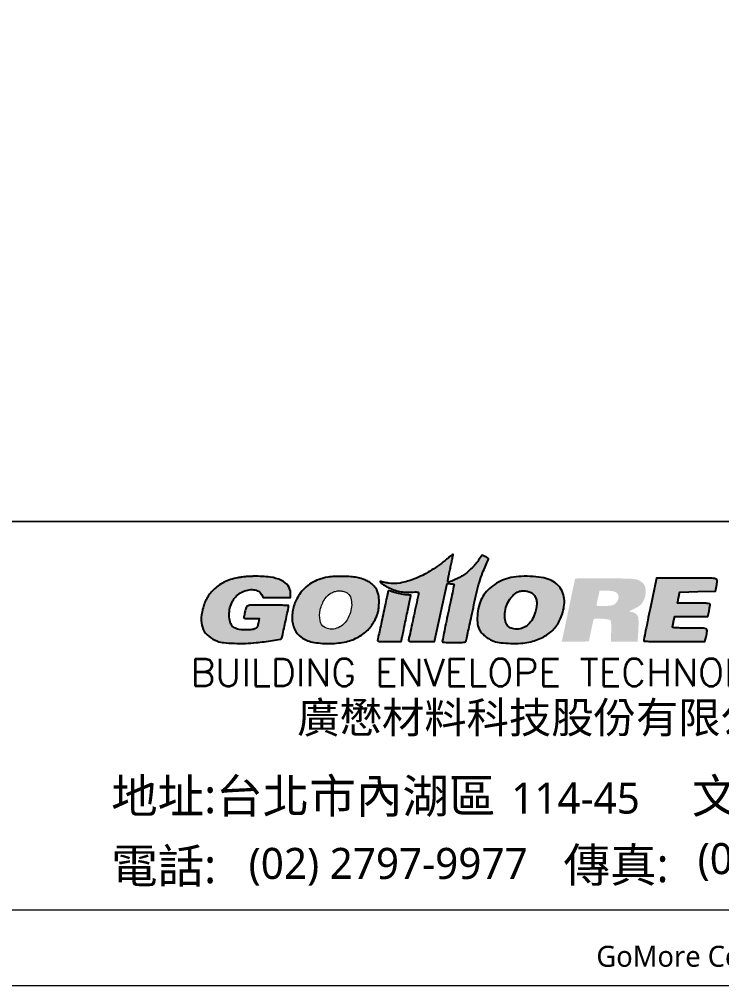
# Model space of a CAD drawing. Extents: x -3378 to 102197, y -3799 to 48702.
# Drawn here: x 12504 to 12781.6, y 7349.7 to 7731.4 of the extents above; entities that cross this region are included whole.
import ezdxf
from ezdxf.enums import TextEntityAlignment as Align

# ---------------------------------------------------------------- set-up
doc = ezdxf.new("R2010")
doc.units = 0
doc.layers.add('GM_ANNO_TEXT', color=7, linetype='Continuous')
doc.layers.add('GM_CNST', color=171, linetype='Continuous', lineweight=5, plot=False)
doc.styles.add('GM', font='')
doc.styles.add('TITLE_BLOCK', font='romans.shx', dxfattribs={"width": 0.8, "bigfont": 'stsl.shx'})
doc.styles.get('GM').set_extended_font_data('Microsoft JhengHei')

# ---------------------------------------------------------------- blocks, each defined once
blk = doc.blocks.new('TK')
at = {"linetype": 'Continuous', "lineweight": 0, "ltscale": 2}
h = blk.add_hatch(color=152, dxfattribs=at)
h.paths.add_polyline_path([(207.1464892251315, 23.40872151642156, 0.08054321042648395), (207.6297035530026, 24.08592553706876, 0.01496690228765336), (207.7538909457369, 24.35736388337602, 0.03602096335131273), (207.8248651084218, 24.56651913908968, 0.035905002932791), (207.86521188964, 24.78409696830568, 0.01478493314468489), (207.8897889002815, 25.08312070687884, 0.02369810447839793), (207.8918732254592, 25.4957360285689, 0.05389230979775434), (207.8453427953109, 25.80357484155172, 0.064831907571668), (207.7416337451943, 26.05791234515709, 0.05101214548732691), (207.5689226005275, 26.30055422134092, 0.04993692480367391), (207.3633281909063, 26.49226639581559, 0.04548676502131204), (207.1175068182574, 26.64630513340194, 0.03996747159709242), (206.8188853357619, 26.7686943079915, 0.02505801266044829), (206.4537448356293, 26.8654263377781, 0.03437537913918401), (206.0517912054549, 26.9221274708176, 0.01446202769520244), (205.507055720579, 26.94528911284942, 0.01457089643535453), (204.9546113956078, 26.93668779753455, 0.03053205716505433), (204.5282751115844, 26.89143254474379, 0.04253966848553132), (203.9403285114138, 26.74016075318093, 0.05264319280589435), (203.4296518221333, 26.49846785909017, 0.05499796734965253), (202.9985771503993, 26.16589473428962, 0.05380744060526352), (202.6467855996918, 25.74506717817087, 0.03363134673842536), (202.4376478131837, 25.3810956162979, 0.03898101003384807), (202.290805958653, 25.00954474700859, 0.03889632265838591), (202.2031815528751, 24.61897622900653, 0.03322171871767758), (202.1709232336159, 24.19825478029634, 0.1084106351436317), (202.3228292585297, 23.4708449425334, 0.1348316958511402), (202.7609270057687, 22.93992262495101, 0.1051911450259479), (203.5053136439003, 22.62235356226472, 0.04890923605608977), (204.5556336559241, 22.52132996639796, 0.04649291939253467), (205.6070810913079, 22.62127593535945, 0.07089863741388078), (206.473131922538, 22.91719449668494, 0.08004233740948276)])
h.paths.add_polyline_path([(204.0105017079366, 24.03409922147432, -0.09891881778065818), (204.0254452922352, 24.74489977577844, -0.08975232562701674), (204.3236647621625, 25.4557153164759, -0.1401707886427105), (204.8210688244478, 25.88846713341081, -0.06607930627171495), (205.0919148271262, 25.97388736479957, -0.06174874314512765), (205.3821393895241, 25.9884693522007, -0.06592113988283764), (205.6476396120133, 25.93332419058174, -0.1048174608514543), (205.8452867352289, 25.81341609237029, -0.1331043565334617), (206.0371798562583, 25.50179990716094, -0.0805129620724341), (206.0922628252815, 25.06911351857991, -0.06911848098194501), (206.0064980712234, 24.57562261729254, -0.05683686830313951), (205.7865026617826, 24.08777207057426, -0.08595970649155983), (205.4901780337912, 23.74210579177657, -0.09197609454999699), (205.1012868418941, 23.52601839509998, -0.09920928112471172), (204.6858868631946, 23.47341477622012, -0.1195042578702791), (204.3120571600098, 23.59303436696825, -0.2149861602516861)], flags=16)
h.paths.add_polyline_path([(209.5964095998897, 23.8044087438891, -7.39228266796139e-05), (209.7083542525781, 24.32619568190023, 0.0004947999333730131), (209.8177817105254, 24.83835124589223, 0.0007970440743843177), (209.9099175248084, 25.27509576660475, 0.000114994697905813), (209.991055946821, 25.66321405567192, 0.05484587614065918), (209.9935153604995, 25.68868056715394, 0.3616478537251331), (209.9820124601697, 25.70213578660002, 0.007589380523956964), (209.8889348860409, 25.71660866160198, 0.01397330656030665), (209.7742219061947, 25.72940992533972, 0.00849925081132037), (209.6380750711398, 25.73843482722918, -0.02331823028580952), (209.4753571888546, 25.7540745268301, -0.01283489030797763), (209.2784519739071, 25.78749317016604, -0.01280088884032242), (209.0796532323322, 25.83182032647778, -0.01998966873717349), (208.9116253399191, 25.88104121302786, 0.001717855898713449), (208.7676442711481, 25.92899464911977, 0.002643051959064978), (208.642671214646, 25.96940997507409, 0.0008670856764571334), (208.5343431635838, 26.00360429774094, 0.07615254052801046), (208.5175962978835, 26.00616979662971, 0.3502008617407821), (208.5064420399401, 25.99726526686572, 0.0001900219650616257), (208.4039533942755, 25.54531987834048, 0.002143935282309055), (208.2916055684893, 25.03895066919279, 0.001291166634678263), (208.1624656947345, 24.43738194861862, -0.0004522294706624607), (208.0326954466575, 23.82789528817216, -0.0006777049114363566), (207.9183710084687, 23.29684716179293, -0.0002668870070246875), (207.8193382928814, 22.84101777296223, -0.0154550931451168), (207.7985256623981, 22.75790731956101, 0.3018851669708646), (207.8174954099425, 22.69870538336977, 0.1331347215402597), (207.8964437980148, 22.66442715906737, 0.0333201078511749), (208.0832987217091, 22.64976710542214, 0.0029202378549834), (208.5586105270352, 22.64699103469468), (209.3500656193905, 22.64699103471355), (209.3863712037075, 22.82128633513253, -0.001289815849777475), (209.4115993547466, 22.94085540528499, -6.484359862497625e-05), (209.4970255038286, 23.34037190915592, -0.0001020253759064183)])
h.paths.add_polyline_path([(212.8119428620432, 26.43372275694207, 0.008205812334467103), (212.7512996088315, 26.44488080251585, 0.01209395994990729), (212.677590016295, 26.45537048101062, 0.00851414771129741), (212.5942597038045, 26.46374377966879), (212.3808248259188, 26.4815252818064), (211.9637987545714, 24.56460161844336), (211.5467727466043, 22.64767789169935), (210.6710088279399, 22.64733449185269, -0.002561967800487582), (210.1417889078475, 22.64983867853527, -0.03020289793982232), (209.9366067211006, 22.66427507762808, -0.17542227243504), (209.8191079307901, 22.72513909898453, 0.02353945812131923), (209.8985107135964, 23.02140146342947, 0.0004313031791085056), (210.1878562535674, 24.35324199345598, 0.0001808779558195013), (210.4885639403501, 25.74559684437838, 0.05313527592921044), (210.5009906792154, 25.86220106331086, 0.3101301835683634), (210.4764368074702, 25.89798004819636, 0.06975517450583325), (210.4005340010128, 25.91564128213122, 0.03485718577648379), (210.2668043818453, 25.91826853337511, 0.00801601610787514), (210.0414789668271, 25.90335859202673, -0.03733363777014752), (209.6507262981111, 25.90043826550959, -0.0340489648156788), (209.2515114247883, 25.95475592241371, -0.0334362940025917), (208.8562221969864, 26.06421931591967, -0.03302584525264306), (208.4766477182122, 26.22605624616472, -0.02285953704746446), (208.2392002943875, 26.36036373359195, -0.02808694897285547), (208.0313720489944, 26.50768079775878, -0.1723734761204632), (207.9606444716453, 26.62134727414025, 0.03687844509481777), (208.0695467108103, 26.58746188914404, 0.004949655923297644), (208.1988939617286, 26.55880401245406, 0.005203454109030955), (208.3500697459403, 26.52851634267142, 0.004867657415744214), (208.5053258363369, 26.50065125571598, 0.08895019096228701), (209.2973407204975, 26.50823990556705, 0.04813368671772059), (210.2361377842044, 26.78145845845347, 0.0422949997204731), (211.2433265191771, 27.28542154578531, 0.03295427431937521), (212.2439677651782, 27.99130957204102, -0.003371902516606562), (212.4396278517465, 28.14744165890124, -0.005574671016735118), (212.6071614451139, 28.27629153514579, -0.001140057020896163), (212.7401423079798, 28.37575364226859, -1.013309380644542), (212.7735164308149, 28.36977706050084, -0.0005679690945031529), (212.7244659152984, 28.11685473676187, -0.003487908556145762), (212.6665414919544, 27.83061788618613, -0.002135138100305092), (212.5944188327851, 27.49375221051719, 0.003741323732710046), (212.5232213811305, 27.15591022365152, 0.005997425231597206), (212.4681057144489, 26.86655895199419, 0.00170398510142098), (212.4243345479667, 26.61581334287075, 0.2433430331914041), (212.4331449003687, 26.58811787704667, 0.2978428047754003), (212.5140444087915, 26.57117529965831, 0.008495116219897878), (212.8566951842145, 26.711823012428, 0.0171356738447526), (213.2016628020513, 26.87454616789751, 0.03189656688490301), (213.4669462542231, 27.03313124425313, 0.02712583440184647), (213.7397307366932, 27.24344814781364, 0.01957427520719851), (214.0208094979455, 27.50539899246201, 0.01945619819341473), (214.2830729981101, 27.79115463778692, 0.02525797533825159), (214.4990136818897, 28.07336447011971), (214.6876418399622, 28.34752607684527), (214.9096374705975, 28.24166372266211, -0.04223966241920157), (215.0315337458376, 28.16818303422122, -0.0999169587273619), (215.1093857286555, 28.08588156788801, 0.007708598609937379), (214.7189643653899, 27.17384452786314, 0.02485587587529813), (214.5049462821114, 26.5675803388616, 0.01761657706407375), (214.3174733631715, 25.8466959549545, 0.002407930086316014), (213.986517557428, 24.32662701081608, -0.0005194291493967347), (213.860084306619, 23.73518564095241, -0.0007754588177776541), (213.7486162812631, 23.22027667333964, -0.0003154145152450551), (213.6517375659082, 22.77743515300324, -0.02494903774814131), (213.6190053143314, 22.65724626405006, -0.1127519597935888), (213.4756338022137, 22.60247386842968, -0.03120233233938555), (213.2773164177077, 22.58697749861358, -0.003899047890389799), (212.8455397689816, 22.58361030335254, -0.005909759525263267), (212.5552548379312, 22.58704137856898, -0.009349046351091064), (212.3066243003252, 22.59757370914474, -0.004155241751263342), (212.0823557665472, 22.61315037139616, -0.2747527519821757), (212.0617779532615, 22.67089179986419, -0.0004739694105005926), (212.1685217391353, 23.21169666304138, -0.002760127757124508), (212.2933995641747, 23.8235179322412, -0.001709942961284495), (212.4465003748544, 24.54082542412095, 0.001255213945607467), (212.5999298625145, 25.25648388715797, 0.00206535895681693), (212.725592615865, 25.86222574479802, 0.0002050365077025654), (212.8353902940753, 26.40384574907227, 0.2513507814931459), (212.8291626898365, 26.42449618706166, 0.1478193585705137)])
h.paths.add_polyline_path([(219.3431706257943, 23.40909643280463, 0.0867554819242481), (219.812599282119, 24.07907703444982, 0.06773809642701172), (220.0780478638858, 24.92870110469369, 0.06722418274314408), (220.0963316581849, 25.4774665456473, 0.08507084625169078), (219.9608348787449, 25.96577217203958, 0.08807188274733643), (219.6756096877762, 26.36861363806224, 0.07801998460817813), (219.2579223037351, 26.66888022632736, 0.07034209986125176), (218.7558795572004, 26.83922106659497, 0.02871369218433571), (218.0396062316192, 26.93231285414038, 0.02831905305845693), (217.2682474736389, 26.94404444526401, 0.03884376716466859), (216.5793281734625, 26.86162938902601, 0.05146261489663435), (216.0311555902167, 26.69233199013615, 0.04754690014061318), (215.5134756949324, 26.41126508397281, 0.0483960882583316), (215.0668764593763, 26.04331408485325, 0.05822679833737082), (214.7298794742608, 25.61673687698055, 0.06683877394119771), (214.5089300316324, 25.12038908543002, 0.04368138682768232), (214.3854609436107, 24.50506571052108, 0.04445463467402359), (214.3723949520768, 23.90770540095241, 0.1015356266516417), (214.491786761683, 23.47523328684281, 0.06027915667968708), (214.6547674969063, 23.23294510203425, 0.04280353374269455), (214.8895031641005, 23.00410580042046, 0.04172916583428074), (215.1676702067227, 22.81228066369147, 0.04839784203698356), (215.4607931159687, 22.68011772954844, 0.0535710240428256), (215.9194985777845, 22.57762674019887, 0.02102194680531295), (216.5675145052753, 22.53170478574748, 0.02118103499480469), (217.2344336158167, 22.54080628682482, 0.03986772953656921), (217.768342446994, 22.6137031389145, 0.05911006401823667), (218.6606241763345, 22.92279663732154, 0.08394534055150817)])
h.paths.add_polyline_path([(216.3619890540801, 23.69294035849271, -0.1237177390293041), (216.2207354040918, 23.97753138131304, -0.05727581101839289), (216.1791917621254, 24.39115125726289, -0.06404876854674323), (216.2500944007818, 24.88623588770008, -0.06673682107312844), (216.4437078816902, 25.33981229222479, -0.07055158214660483), (216.7375467728154, 25.70497288955005, -0.08813785842646409), (217.1017874057222, 25.94180156507321, -0.08634113016955694), (217.328538852948, 25.99452049993693, -0.05564582919243569), (217.5986594957087, 25.97965053644498, -0.05604529181751999), (217.8558293420967, 25.90621665665401, -0.09373938863034262), (218.043802807977, 25.78385332804339, -0.08940229396007193), (218.19425228618, 25.57684902478434, -0.07827151488127514), (218.271837258633, 25.320535604773, -0.06432738861075236), (218.2747096426374, 25.0092022033291, -0.03629056456917769), (218.2026079168777, 24.63790430617826, -0.05707881559920355), (218.0089881041847, 24.1508602135018, -0.08074404371606514), (217.7257736165673, 23.78104740262756, -0.09139450962789436), (217.3702871727248, 23.55127201777464, -0.09819916195518717), (216.9651963998119, 23.47094054237107, -0.07912669572469307), (216.6088632195879, 23.52768879601865, -0.1378745439324577)], flags=16)
h = blk.add_hatch(color=152, dxfattribs=at)
edge = h.paths.add_edge_path()
edge.add_arc((199.4060220934291, 22.72220188289941), 4.209827612728493, 101.1284079752653, 107.9077292649222)
edge.add_arc((199.0911398308231, 23.69664688624391), 3.1857700441088, 107.9077304878489, 116.2625649500108)
edge.add_arc((198.9325050588061, 24.01815328544183), 2.827257344733686, 116.2626067589705, 125.1545725806844)
edge.add_arc((198.7095517241098, 24.33474213998898), 2.440040748658971, 125.1545692680998, 135.0850423018228)
edge.add_arc((199.1626290708491, 23.88300316709308), 3.079843203916164, 135.0849815641983, 142.0701527224701)
edge.add_arc((198.4378064652408, 24.44786732113005), 2.160909407543973, 142.0701212113827, 151.1801618081553)
edge.add_arc((198.5963915777916, 24.36061250022692), 2.34191394255211, 151.1801532338828, 159.8812617912843)
edge.add_arc((200.3537882457192, 23.71684974767516), 4.213510461571104, 159.8813242729857, 165.4867129084063)
edge.add_arc((199.1151254379331, 24.03749628144863), 2.934018472142007, 165.4867142279079, 179.8808549099008)
edge.add_arc((197.5725386614272, 24.04070376435004), 1.391428360998695, 179.8808429277932, 205.026493596041)
edge.add_arc((197.4415045631924, 23.97952741472056), 1.246816879248187, 205.02647839409, 231.9028845339547)
edge.add_arc((197.9855562789926, 24.67345271956356), 2.128590431905609, 231.9028594009237, 249.9106704155991)
edge.add_arc((197.8105560928263, 24.19496825258796), 1.619107900021908, 249.9106961092256, 264.4776367239442)
edge.add_arc((198.7657035734173, 34.07426944346776), 11.54447432800723, 264.4777006648991, 267.8970882245575)
edge.add_arc((198.7840910116786, 34.57559822934002), 12.04614020188067, 267.8971878776562, 271.5223332559224)
edge.add_arc((198.875189003729, 31.14757393512184), 8.616905680027697, 271.5223672803338, 276.1823928508505)
edge.add_arc((197.8880108993528, 40.26087524115303), 17.78351799343026, 276.1823616619702, 277.8844733838576)
edge.add_arc((197.3033695959423, 44.48271258919806), 22.04564375960059, 277.8844193820467, 279.333295751835)
edge.add_arc((190.2472599799287, 87.41597703367006), 65.55488276430718, 279.3332069646958, 279.797760508747)
edge.add_arc((201.37912314134, 22.95434128484987), 0.1391288447969073, 279.7977520825185, 314.9999501809484)
edge.add_arc((201.4211147082444, 22.91234970139124), 0.07974378966961532, 314.9999214911657, 347.7219637360875)
edge.add_arc((-1636.148291690955, 422.8313040074806), 1880.663826820147, 347.7219081011091, 347.7535353711995)
edge.add_arc((-509.4639428201976, 178.2770716946081), 727.7438840086684, 347.7535259435401, 347.8328232992218)
edge.add_arc((201.4054971059816, 25.00788115452326), 0.5390948400514369, 347.8328658680007, 359.9999838757598)
edge.add_arc((201.9252092878974, 25.00788100789748), 0.01938265813564303, 359.9999849628998, 447.7768240702505)
edge.add_arc((198.6287133426727, -59.90723736784207), 84.99846369742882, 87.77683278073259, 88.03970570185932)
edge.add_arc((200.8182278226388, 4.062956331454188), 20.99081059576404, 88.03973331829852, 89.26493459552705)
edge.add_arc((200.5544534160842, -16.49798490472563), 41.55344373101513, 89.26496601253373, 89.99995375238849)
edge.add_arc((200.5544179482706, -108.0832648728658), 133.1387236991598, 89.99997030237758, 90.45214800756035)
edge.add_arc((199.5106265637542, 24.18226383771957), 0.8690764419560294, 90.45214307234866, 106.5424983629495)
edge.add_arc((199.3158527595708, 24.83802278407995), 0.1850028855839573, 106.5425101595775, 159.0652684264642)
edge.add_arc((200.7041701452456, 24.30691200441254), 1.671442868780617, 159.0652872957909, 169.4900487896098)
edge.add_arc((193.3113835939644, 25.67841331549755), 5.847487164083973, 348.56116338460225, 349.49003747594486, ccw=False)
edge.add_arc((192.4210418390469, 25.85857650074115), 6.75587431380152, 347.727539308731, 348.5610746338293, ccw=False)
edge.add_arc((193.1137144197976, 25.70790227626378), 6.047003362197668, 346.89167425148406, 347.72750137736415, ccw=False)
edge.add_arc((197.7382605580176, 24.63103096715895), 1.298732224102517, 344.2748589567504, 346.8915580889714, ccw=False)
edge.add_arc((199.0561732063588, 24.25995848914022), 0.07042391476596492, 164.2749532824882, 213.3142855371255)
edge.add_arc((199.0657648673127, 24.26626246873718), 0.08190172460125249, 213.3142925808168, 257.1353175918906)
edge.add_arc((199.1839766781368, 24.78386242723002), 0.6128289787989137, 257.1351957664032, 268.8525050858524)
edge.add_arc((199.4740463032656, 39.26509660611168), 15.09696801883271, 268.8524785542556, 269.999988837028)
edge.add_line((199.4740433619138, 24.16812858727928), (199.9909313530185, 24.16812858727928))
edge.add_line((199.9909313530186, 24.16812858727928), (199.9474543262526, 23.89876047901243))
edge.add_arc((198.6730127574094, 24.10446116344281), 1.290935352359088, 339.66263335929136, 350.83127353832407, ccw=False)
edge.add_arc((199.6314536321229, 23.74921233449948), 0.2687755601607629, 303.9120632596818, 339.6626362373915, ccw=False)
edge.add_arc((199.5424767042703, 23.88156417458413), 0.4282556631950841, 277.89542860139727, 303.91203305304333, ccw=False)
edge.add_arc((198.9738721900851, 27.98168399045085), 4.56761474377931, 273.3130558437465, 277.8954199219613, ccw=False)
edge.add_arc((199.0793841125187, 26.15892772888174), 2.741807208786859, 261.4714891764442, 273.31314504059117, ccw=False)
edge.add_arc((198.7898528985875, 24.22820563772802), 0.7894967526586159, 231.5588307665909, 261.4715315157946, ccw=False)
edge.add_arc((198.6930872784519, 24.10629831434699), 0.633852990386978, 197.1760600490753, 231.5588564403154, ccw=False)
edge.add_arc((199.5770560360381, 24.3795278009336), 1.559085456705084, 179.6165757581279, 197.1760648114019, ccw=False)
edge.add_arc((200.2453082537857, 24.37505554006736), 2.227352639530456, 166.8363733288039, 179.6165695860752, ccw=False)
edge.add_arc((199.7116700214053, 24.4998637195971), 1.679313549016594, 151.0425771328839, 166.8364337126432, ccw=False)
edge.add_arc((199.5471667169074, 24.59088965142621), 1.491305417660279, 134.1849992556484, 151.0425771398908, ccw=False)
edge.add_arc((199.4819568835123, 24.65797961347812), 1.397745889136138, 116.48807402566209, 134.1849444896165, ccw=False)
edge.add_arc((199.6047557963557, 24.41154919003088), 1.673077555660329, 102.13425584678038, 116.4879904745325, ccw=False)
edge.add_arc((199.495659696533, 24.91895146010029), 1.154079460609407, 83.17462359060971, 102.1342009495092, ccw=False)
edge.add_arc((199.5322555214777, 25.22470320492403), 0.8461454029508952, 60.632482997713396, 83.17460919690939, ccw=False)
edge.add_arc((199.6759436409559, 25.48004661212974), 0.5531496158095155, 29.641729978145577, 60.6324981991707, ccw=False)
edge.add_line((200.1567053037816, 25.75362058937787), (200.265002565075, 25.56330612647933))
edge.add_line((200.2650025650751, 25.56330612647935), (201.168177986911, 25.56290543349571))
edge.add_line((201.1681779869111, 25.56290543349564), (202.0713534087471, 25.56250467713127))
edge.add_line((202.071353408747, 25.56250467713141), (202.0711164915732, 25.83187278539827))
edge.add_arc((201.2462742393691, 25.8311470715289), 0.8248425714533298, 0.05041004022159411, 36.59473347903076)
edge.add_arc((200.9857398562126, 25.63769510136365), 1.149345005291978, 36.59470206776385, 65.10311674263137)
edge.add_arc((200.4373463845834, 24.45612378769988), 2.451975485893113, 65.10302241964654, 83.24270690236364)
edge.add_arc((199.7302063300406, 18.48813635585987), 8.4617110078024, 83.24262699294985, 90.45584556236024)
edge.add_arc((199.7063865880039, 21.48141386449367), 5.468338724946587, 90.4557962567387, 93.2303807066102)
edge.add_arc((199.8960807151009, 18.12031815274963), 8.834783176488747, 93.23032813348341, 95.16733772387165)
edge.add_arc((199.8570809421237, 18.55156926319899), 8.401772203699817, 95.16733289110023, 97.12244664239434)
edge.add_arc((199.2139025726574, 23.69887822548753), 3.214434932208525, 97.1224605979379, 101.1284026654397)
h = blk.add_hatch(color=152, dxfattribs=at)
edge = h.paths.add_edge_path(flags=16)
edge.add_arc((223.2766453339621, 25.52068527812571), 0.4403092854322337, 48.6521114798432, 70.78130074791181, ccw=False)
edge.add_arc((223.3692840384658, 25.62595680865945), 0.3000808121725671, 19.160738192385622, 48.65202472883749, ccw=False)
edge.add_arc((223.3107015213652, 25.60560157166867), 0.3620989303535432, -7.1599426369206185, 19.160685444785372, ccw=False)
edge.add_arc((222.9304668145555, 25.6533657917588), 0.7453219111145317, 337.4999872324731, 352.84009861414495, ccw=False)
edge.add_arc((223.2113861536984, 25.53700482974489), 0.441256871056976, 325.6341374938887, 337.50002183801627, ccw=False)
edge.add_arc((222.9421626768594, 25.72110969731284), 0.7674100294706184, 317.7939116341344, 325.634185559812, ccw=False)
edge.add_arc((222.9484611655985, 25.71539771426353), 0.7589072234232376, 309.92317215927176, 317.7938916426116, ccw=False)
edge.add_arc((223.1751701314533, 25.4444800459421), 0.4056462176391054, 297.34445351241914, 309.92312834974206, ccw=False)
edge.add_arc((223.0733984770782, 25.64128435658802), 0.6272075101138809, 275.66899673641814, 297.3444476580921, ccw=False)
edge.add_arc((222.5921928347561, 30.48882586108027), 5.498574618839634, 271.28027745773, 275.6690559871345, ccw=False)
edge.add_arc((222.5204275916008, 33.69978998333659), 8.710340619738718, 268.49082541422223, 271.2803045717648, ccw=False)
edge.add_arc((222.2927704661572, 25.05879227503863), 0.06634448591401058, 179.9999474897539, 268.49084948356494, ccw=False)
edge.add_arc((222.4693579169873, 25.05879211104912), 0.2429319367441868, 169.4601473710056, 179.9999469834745, ccw=False)
edge.add_arc((234.1891287671497, 22.87821207572631), 12.16383618393774, 168.8268419668871, 169.4600733106987, ccw=False)
edge.add_arc((231.7903019564344, 23.3520259835509), 9.718663452400802, 167.881473702349, 168.8268487023022, ccw=False)
edge.add_arc((236.610543405774, 22.31702573277357), 14.64877026149125, 167.1863646689792, 167.8814749345503, ccw=False)
edge.add_line((222.3265772964198, 25.56583818669708), (222.4267286125964, 26.00616979662971))
edge.add_line((222.4267286125962, 26.00616979662971), (222.8241652843997, 26.00616979662971))
edge.add_arc((222.8241646580291, 23.28485748027708), 2.721312316352716, 86.4852808938042, 89.9999868121003, ccw=False)
edge.add_arc((222.7972020196953, 22.84584384461425), 3.161153146836879, 83.34409700800768, 86.48531329116588, ccw=False)
edge.add_arc((222.8382871406111, 23.19789049327994), 2.806717214711914, 80.16102539432632, 83.34417420408482, ccw=False)
edge.add_arc((223.2059716321946, 25.31795033044682), 0.6550096141041881, 70.78132338829192, 80.16113140717152, ccw=False)
edge = h.paths.add_edge_path()
edge.add_arc((221.4530145304991, 26.54724866879121), 0.6809528176179699, 162.2389615752874, 167.9171862852614)
edge.add_arc((954.3572312266065, -130.3436086987548), 750.1896799025388, 167.9172059695256, 167.9596048459079)
edge.add_arc((444.4510690723919, -21.58374376512359), 228.8136136862862, 167.959645833132, 168.1189280745491)
edge.add_arc((625.5514782310538, -59.68485628598876), 413.8786103029602, 168.1189618314511, 168.221177495267)
edge.add_arc((-778.0715794976346, 233.0053511137314), 1019.936316978602, 348.17949493922396, 348.2212062661711, ccw=False)
edge.add_arc((-366.1453893857027, 146.795516573574), 599.0856051203999, 348.11739604201745, 348.17950466544426, ccw=False)
edge.add_arc((-984.3124283585903, 276.8669639550126), 1230.788913245451, 348.09153345538886, 348.117431147768, ccw=False)
edge.add_arc((215.4193034342063, 23.85866935056617), 4.669251300014802, 346.76415101264564, 348.0915647888227, ccw=False)
edge.add_line((219.9645199820127, 22.78959768026652), (219.9309776947447, 22.64699103471349))
edge.add_line((219.9309776947448, 22.64699103471355), (220.8251789120664, 22.64699103471355))
edge.add_arc((220.8252004337292, 47.91894449312042), 25.27195345841596, 269.9999512067616, 270.7773373617579)
edge.add_arc((220.9947911540933, 35.42017294810887), 12.77203141279153, 270.7773002320556, 272.0726294222678)
edge.add_arc((219.6919155476819, 71.42104301308405), 48.79646937205754, 272.0726344781799, 272.3664470745561)
edge.add_arc((221.7062046597766, 22.67935240488578), 0.01317546961140512, 272.3663789709146, 360.0000317854171)
edge.add_arc((221.915580955691, 22.6793523990317), 0.1962008263029934, 168.0006314019376, 179.9999961818076, ccw=False)
edge.add_arc((951.0466522248014, -132.293219163712), 745.614618244876, 167.9614879836417, 168.0006782964757, ccw=False)
edge.add_arc((326.7349750913024, 0.8470458551480533), 107.2640872867595, 167.7071267639441, 167.9615199204947, ccw=False)
edge.add_arc((255.416028049689, 16.38779730862382), 34.27157285642093, 167.1117083635292, 167.7071247646082, ccw=False)
edge.add_arc((222.2378963198398, 23.97946861240894), 0.2359753404681089, 144.5922761307951, 167.1117048035114, ccw=False)
edge.add_arc((222.1308999608343, 24.05552843633313), 0.1046996090637809, 103.2832023066656, 144.5921685746698, ccw=False)
edge.add_arc((222.2138082288434, 23.70434388288265), 0.4655380375693345, 88.55973851414342, 103.28325761675131, ccw=False)
edge.add_arc((221.830619599082, 8.463479665877458), 15.71121859329299, 87.39987576203879, 88.55976161957511, ccw=False)
edge.add_arc((222.3575367478836, 20.06655263994026), 4.096187636677983, 84.47358824875738, 87.39986844932702, ccw=False)
edge.add_arc((222.5422449652401, 21.97555496089046), 2.178270280032369, 79.77907531478002, 84.47369312391288, ccw=False)
edge.add_arc((222.6284360856275, 22.45358629628242), 1.69253077489609, 75.02716821553662, 79.77905747184269, ccw=False)
edge.add_arc((223.0306929938574, 23.95768217020589), 0.1355738011258144, 44.87092925935917, 75.02714640230238, ccw=False)
edge.add_arc((223.0269709295408, 23.9539771795844), 0.140825535908204, 11.556217021245118, 44.87083067638531, ccw=False)
edge.add_arc((221.9555551904562, 23.73490005408598), 1.234409768089285, 4.808731435217226, 11.556224007090691, ccw=False)
edge.add_arc((220.7135893828213, 23.63041717084127), 2.480762743864704, -0.11012348208021194, 4.808765899228376, ccw=False)
edge.add_arc((211.6441328074368, 23.64785078202817), 11.55023607496721, 358.3186120711175, 359.8898669099832, ccw=False)
edge.add_line((223.1893958615137, 23.30894902687623), (223.1699644067522, 22.64699103471354))
edge.add_line((223.1699644067521, 22.64699103471355), (224.0513712727384, 22.64699103471355))
edge.add_line((224.0513712727384, 22.64699103471355), (224.9327780753439, 22.64699103471355))
edge.add_line((224.932778075344, 22.64699103471355), (224.9754146102315, 23.40142480972401))
edge.add_arc((212.0868443615332, 24.12980657426408), 12.90913564304519, 356.7654397762664, 358.3057563199914)
edge.add_arc((220.7417056660379, 23.87380644298446), 4.250489082096439, 358.3057581180947, 361.8319204886591)
edge.add_arc((222.4126547298993, 23.92725099028405), 2.578685536923341, 1.831898136554631, 6.129723642795818)
edge.add_arc((224.6185578760994, 24.1641518367145), 0.3600979904303084, 6.129675487327593, 24.49549831507393)
edge.add_arc((224.5810645127297, 24.14706880922154), 0.4012997152129935, 24.49548206174346, 44.81848648855796)
edge.add_arc((224.4407272411249, 24.00761731399962), 0.5991412409881138, 44.81852704369515, 59.86953810371369)
edge.add_arc((224.4064683063473, 23.9485891455497), 0.6673907778547753, 59.86957070590972, 74.12011746308116)
edge.add_arc((224.4086905406195, 23.95640391394807), 0.6592661898941349, 74.12004266335241, 88.50208445120889)
edge.add_arc((224.4266386001743, 24.64276564856948), 0.02733017158343431, 204.0098237961399, 268.5020167375852, ccw=False)
edge.add_arc((224.421497086518, 24.64047545364701), 0.02170165886153011, 127.89771422759421, 204.0098499010341, ccw=False)
edge.add_arc((224.6879149770837, 24.29821800575257), 0.4554281314829744, 116.5630545757746, 127.89768097565161, ccw=False)
edge.add_arc((226.4428178160285, 20.7881188828992), 4.379772640619501, 114.41459800120569, 116.5631267892388, ccw=False)
edge.add_arc((223.225933277166, 27.87489247702854), 3.402945786179592, 294.4146605944274, 297.0567957043102)
edge.add_arc((223.2098536824865, 27.90635982765082), 3.438283407537265, 297.0568976274643, 299.6786381297563)
edge.add_arc((223.4124663380906, 27.55083014745389), 3.029072897277124, 299.678675129424, 302.281625057655)
edge.add_arc((224.7624480144391, 25.41385387922776), 0.5014024089741601, 302.2815874441563, 312.1233027886645)
edge.add_arc((224.5293104510665, 25.67166113627513), 0.8489908225348143, 312.1233179156472, 327.465482716985)
edge.add_arc((224.1440514672563, 25.91742339290772), 1.305963000452462, 327.4655272289326, 338.5765496056033)
edge.add_arc((224.0278241079839, 25.96302472913305), 1.430816037675541, 338.5766447693815, 349.2122673085594)
edge.add_arc((224.0941813986399, 25.95037924826715), 1.363264589090241, 349.2123446985839, 360.2408248395614)
edge.add_arc((224.0106851372095, 25.95002831196405), 1.4467615880132, 0.2408242015006937, 10.32089750816592)
edge.add_arc((224.9042923355084, 26.11276146981595), 0.53845772612786, 10.32084571629752, 31.39900134083275)
edge.add_arc((224.8973712667516, 26.10853670671588), 0.5465663521476597, 31.39902731314739, 52.28173261049131)
edge.add_arc((224.3045867470421, 25.34206785384401), 1.515518357785691, 52.28174373285038, 62.03858749289626)
edge.add_arc((224.7127565092194, 26.11097279743365), 0.64499129500581, 62.03856839134018, 80.58336355641605)
edge.add_arc((224.3172490987531, 23.7262263245857), 3.06231250897207, 80.58329445327503, 86.42367835706786)
edge.add_arc((223.7986070149934, 15.42803351061502), 11.37669724801726, 86.42364375468223, 89.09831848873627)
edge.add_arc((220.7487376171223, -178.3585814574515), 205.1873105903351, 89.09833598152598, 89.42377579041421)
edge.add_arc((221.1515698671526, -138.3234437137065), 165.1501462559345, 89.4238399371486, 89.78411550196164)
edge.add_arc((221.7146241189082, 11.10435304999726), 15.72128868237378, 89.78420039916462, 91.80806390439214)
edge.add_arc((221.574502692047, 15.54319916807799), 11.28023150257238, 91.8080653390973, 93.6133034240004)
edge.add_arc((220.8677838475273, 26.73470671148118), 0.06643229716257393, 93.61329688023207, 162.2388916661918)
edge = h.paths.add_edge_path()
edge.add_arc((492.7032811431541, -31.49426558172183), 272.8208864886453, 168.0884844875908, 168.2553297680578)
edge.add_arc((370.7722191785372, -6.144349000180796), 148.2825303789489, 168.2553494306812, 168.5186807174399)
edge.add_arc((798.0208735078127, -92.92327982717688), 584.2550013694027, 168.5187512335491, 168.5774221104888)
edge.add_arc((225.635339637008, 22.72463156554409), 0.303257820276605, 168.5775163907585, 179.9999323547672)
edge.add_arc((225.3742651230555, 22.7246319553974), 0.042183306324091, 180.0000432161611, 266.5723590624357)
edge.add_arc((226.458991740484, 40.83504455126274), 18.18505177376991, 266.5723532738663, 267.795950315057)
edge.add_arc((226.4603027791106, 40.86911640031826), 18.21914883699041, 267.7959511998402, 269.6163144241774)
edge.add_arc((227.3493686961924, 173.6461607923982), 150.999169757685, 269.6163519964708, 270.0000041777243)
edge.add_line((227.3493797063034, 22.64699103471355), (229.3666775958753, 22.64699103471355))
edge.add_line((229.3666775958752, 22.64699103471355), (229.4409438410812, 22.9687300074933))
edge.add_arc((225.5236807262099, 23.87293987876194), 4.020266881990842, 347.0022437502425, 352.6190846740596)
edge.add_arc((229.3886264403643, 23.3722800597734), 0.1230286768369954, 352.6191071517132, 422.063809244018)
edge.add_arc((229.2532051601163, 23.11690353141341), 0.4120893873828163, 62.06383746588167, 89.30523865885789)
edge.add_arc((228.374296486809, -49.36813861009477), 72.90245988383003, 89.30530059907662, 89.9999525026518)
edge.add_arc((228.3743488469336, 50.34814882982732), 26.81382755611834, 269.0108690588659, 270.00001725450693, ccw=False)
edge.add_arc((228.0876568757997, 33.74272252991943), 10.20592657833378, 266.97643134419855, 269.01083644646565, ccw=False)
edge.add_arc((228.6319385851323, 44.04665999031738), 20.52422923752133, 266.16139001712867, 266.9763617497915, ccw=False)
edge.add_arc((227.2596696132935, 23.594582338701), 0.02616585585478446, 179.999992581123, 266.16134982605166, ccw=False)
edge.add_arc((227.4688563835543, 23.59458231832798), 0.2353526261155075, 170.5716811356158, 179.9999942154514, ccw=False)
edge.add_arc((234.2459652027815, 22.46919041420517), 7.105266081575571, 169.7694870605559, 170.5716246983544, ccw=False)
edge.add_arc((233.5853003929055, 22.58843355310728), 6.4339264379353, 168.7111927951338, 169.7695529108397, ccw=False)
edge.add_arc((236.2073015220292, 22.06504653284924), 9.107654900972898, 167.8955820339987, 168.7112413073143, ccw=False)
edge.add_line((227.3021364697188, 23.97486673023047), (227.3707691819988, 24.29489004999312))
edge.add_line((227.3707691819989, 24.29489004999323), (228.4659301630963, 24.29489004999323))
edge.add_line((228.4659301630963, 24.29489004999323), (229.561091080813, 24.29489004999323))
edge.add_line((229.561091080813, 24.29489004999323), (229.6332217122759, 24.65405477421265))
edge.add_arc((221.012653078719, 26.38531610071868), 8.792694089215251, 348.644396131428, 349.5980215820039)
edge.add_arc((223.0598652663436, 26.0095087387507), 6.711274161745498, 349.5980261430954, 350.7657040257155)
edge.add_arc((223.0626681265162, 26.00904562194046), 6.70843330826257, 350.7657666670628, 351.7468936017825)
edge.add_arc((229.3455680913976, 25.09772039387667), 0.3597841889608858, 351.746938542432, 359.9999203484124)
edge.add_arc((229.6600721775787, 25.09771988347086), 0.04528010277938439, 1.295741456084331e-05, 80.05622044171014)
edge.add_arc((229.3383216817351, 23.26243109772895), 1.908559016051665, 80.05633638184926, 85.50917788789116)
edge.add_arc((229.1299999643368, 20.61002740712638), 4.569130998889525, 85.50917139202856, 89.29905630552267)
edge.add_arc((228.6295038867452, -20.29404190667958), 45.47626219568667, 89.29898082154766, 90.00004979292868)
edge.add_line((228.6294643655747, 25.18222028898992), (227.5535764507912, 25.18222028898992))
edge.add_line((227.5535764507911, 25.18222028898992), (227.5940979072924, 25.38820766589987))
edge.add_arc((233.2216459459166, 24.28117446124372), 5.735400547758851, 167.9488320452549, 168.8710599345705, ccw=False)
edge.add_arc((236.6363650147466, 23.55216647029908), 9.22707048775783, 167.3030008878074, 167.9488372049271, ccw=False)
edge.add_arc((236.1832670781027, 23.65425038043395), 8.76261503790521, 166.6514274876209, 167.3029933367881, ccw=False)
edge.add_arc((230.845194867476, 24.92089164337597), 3.276323483968577, 165.293453007232, 166.6513470919339, ccw=False)
edge.add_line((227.6762078349075, 25.75264687120193), (227.7177963060212, 25.9110986995942))
edge.add_line((227.7177963060212, 25.91109869959439), (228.8855125694816, 25.94278906527284))
edge.add_line((228.8855125694818, 25.94278906527268), (230.0532287695615, 25.97447943095113))
edge.add_line((230.0532287695612, 25.97447943095119), (230.1267291220095, 26.29138308773572))
edge.add_arc((228.5001149176694, 26.66864950109823), 1.669791518846754, 346.9420615999593, 359.2746345868256)
edge.add_arc((230.0293941154748, 26.64928799434483), 0.1403897623474549, 359.2745428284562, 434.4010558508979)
edge.add_arc((229.7631439023498, 25.69562445208908), 1.130522747262384, 74.40098204864252, 89.7093791913444)
edge.add_arc((228.1969606487028, -283.0719240832248), 309.902043387511, 89.70937710631469, 89.9999811442584)
edge.add_line((228.1970626358457, 26.83011930426937), (226.1817270770973, 26.83011930426937))
edge.add_line((226.1817270770973, 26.83011930426937), (225.7569044786048, 24.81619605835782))
at = {"lineweight": 0, "flags": 128}
blk.add_lwpolyline([(3.000000000000114, 30.55267623773409), (415, 30.55267623773409)], dxfattribs=at)
for points in [[(212.2439607915303, 27.99130392984057, -0.032955), (211.2432958540928, 27.28540280901348, -0.042294), (210.2361291310901, 26.78145500830692, -0.048133), (209.2973452735248, 26.5082407671191, -0.088951), (208.5053233022604, 26.50065168510798, -0.004866), (208.3501199898731, 26.52850681935138, -0.005204), (208.1989281707347, 26.55879678777046, -0.004951), (208.0695457246372, 26.58746211790276, -0.024212), (207.9974517906176, 26.6079084883155, 0.655123), (207.9737614676126, 26.58173421106778, 0.11898), (208.031372207329, 26.50768067159618, 0.028087), (208.2392008578654, 26.36036337994665, 0.022867), (208.4767277543133, 26.22601568735445, 0.032993), (208.8559195854075, 26.06432535711269, 0.03345), (209.2513620458797, 25.95478672081481, 0.034059), (209.6506925973167, 25.90044053242855, 0.037337), (210.0414803768779, 25.90335870806177, -0.008015999999999999), (210.2668053416862, 25.91826858144827, -0.034857), (210.4005342481983, 25.91564125999139, -0.069755), (210.4764368571261, 25.8979800290565, -0.31013), (210.5009906792154, 25.86220103577909, -0.053135), (210.4885640628834, 25.74559741273765, -0.000181), (210.1876531392807, 24.35230316858906, -0.000431), (209.8985101794497, 23.02139901496651, -0.020904), (209.8293759988233, 22.75790731458824, 0.324099), (209.8496907274571, 22.69829482123339, 0.121822), (209.9366071328345, 22.66427502353531, 0.030203), (210.1417900181214, 22.6498386675928, 0.002562), (210.6710165897223, 22.64733449489688), (211.5467727466043, 22.64767789169935), (211.9637987545714, 24.56460161844336), (212.3808248259188, 26.4815252818064), (212.5942607697586, 26.46374369086277, -0.008514), (212.6775896355989, 26.45537052582392, -0.012095), (212.7513055459146, 26.44487981055045, -0.008205), (212.8119427789341, 26.43372277364824, -0.14782), (212.8291626898365, 26.42449618706166, -0.251351), (212.8353902903575, 26.40384573069389, -0.000205), (212.7256122016565, 25.86232215635664, -0.002066), (212.599910464771, 25.25639228704824, -0.001255), (212.446506975012, 24.5408558372983, 0.00171), (212.2934009310252, 23.82352444523599, 0.00276), (212.168528657771, 23.21173154137352, 0.000474), (212.0617779497036, 22.67089178174683, 0.172446), (212.0676876958566, 22.63114585187429, 0.256696), (212.0969299174058, 22.61202426550847, 0.003885), (212.3066211374946, 22.59757390242407, 0.009349), (212.5552504366542, 22.58704148262939, 0.00591), (212.8455471793188, 22.58361030335675, 0.003899), (213.2773185242936, 22.58697753147146, 0.031202), (213.4756337904341, 22.60247386676531, 0.08037000000000001), (213.5807717124117, 22.63508445728223, 0.209254), (213.6305438401776, 22.69452658323121, 0.017134), (213.6517377229361, 22.77743586863028, 0.000315), (213.7484894868248, 23.21969533026856, 0.0007769999999999999), (213.8601792651448, 23.73562760332504, 0.000519), (213.9865076473213, 24.32658041567151, -0.002408), (214.3174728264032, 25.84669354547646, -0.017617), (214.5049506846699, 26.56759511075518, -0.024855), (214.7189616185044, 27.1738378273534, -0.007567), (215.1019584484252, 28.06923225032369, 0.267499), (215.0985602271328, 28.10196884173456, 0.053471), (215.0577046907963, 28.14734393126264, 0.043502), (214.9925357988657, 28.19626872203082, 0.028021), (214.9096372248102, 28.24166383986983), (214.6876418399622, 28.34752607684527), (214.4990155228436, 28.07336714585654, -0.025259), (214.2830657724367, 27.79114612245871, -0.019454), (214.0208324964792, 27.50542217280008, -0.019576), (213.739729826086, 27.24344736346529, -0.027126), (213.4669435315964, 27.03312937132398, -0.031896), (213.2016647481169, 26.87454716876709, -0.017136), (212.8566905259831, 26.71182100723308, -0.008495), (212.5140444048734, 26.5711752981274, -0.297843), (212.4331448590851, 26.58811791833011, -0.243343), (212.4243345571422, 26.61581339651104, -0.001704), (212.4681061141666, 26.8665611966162, -0.005998), (212.5232274488976, 27.15594012291001, -0.003741), (212.594418968064, 27.49375282944618, 0.002135), (212.6665370501421, 27.83059669812303, 0.003488), (212.7244632357585, 28.11684100358616, 0.0005679999999999999), (212.7735164358885, 28.36977708682207, 0.258964), (212.7683959066021, 28.38541843722919, 0.361364), (212.7541678831235, 28.3861889567803, 0.00126), (212.6071700303598, 28.27629798699695, 0.005575), (212.4396264895774, 28.14744058687779, 0.003372)], [(198.5934896639524, 26.85287247978079, 0.029589), (198.1115633082136, 26.72807569297754, 0.036471), (197.6814832146745, 26.55356813095648, 0.038818), (197.3046147944301, 26.32972361327097, 0.043357), (196.981623355018, 26.05754868931604, 0.030488), (196.7333596992976, 25.7761710099295, 0.039771), (196.5445476766358, 25.48954895530755, 0.037984), (196.3973769846179, 25.16615314682929, 0.024463), (196.2747327975937, 24.77277448973189, 0.062889), (196.1811133094486, 24.04359749250193, 0.110161), (196.31174834894, 23.45207767613283, 0.117811), (196.6722232162574, 22.99832481605085, 0.078736), (197.2544178256219, 22.67436948247644, 0.06364600000000001), (197.6547424404496, 22.58337509746264, 0.014921), (198.3420849225668, 22.5375699696724, 0.015819), (199.1041160190834, 22.53370976622921, 0.020336), (199.8031767110981, 22.58078326921532, 0.007427), (200.3274849379457, 22.6454706577299, 0.006321999999999999), (200.8786720456314, 22.72891703144626, 0.002027), (201.4027988134453, 22.81724169329391, 0.154818), (201.4775020054133, 22.85596224969447, 0.143755), (201.4990345314193, 22.89539171957506, 0.000138), (201.7195191731548, 23.90983391673001, 0.000346), (201.9324822333579, 24.8942593164179, 0.053139), (201.9445919460331, 25.00788100281056, 0.402894), (201.9259611800508, 25.02724907684069, 0.001147), (201.5362485912162, 25.0414828679659, 0.005346), (201.0875180836679, 25.05203949919996, 0.003207), (200.5544869569057, 25.05545882627598, 0.001973), (199.5037684178744, 25.0513132193995, 0.070323), (199.2631775067307, 25.01536816860573, 0.233272), (199.1430622742685, 24.90412509768032, 0.045518), (199.0607686692938, 24.61179370677769, -0.004053), (199.0427219567509, 24.51872943383933, -0.003637), (199.022529933213, 24.42254283593206, -0.003647), (199.0031511478392, 24.33648523946431, -0.011418), (198.9883850219514, 24.27904486715397, 0.217301), (198.9973220219763, 24.22127947845308, 0.19357), (199.0475295119859, 24.1864165902665, 0.051171), (199.1717040267686, 24.17115634819697, 0.005007), (199.4740433619138, 24.16812858727928), (199.9909313530186, 24.16812858727928), (199.9474543262527, 23.89876047901248, -0.04877099999999999), (199.8834743934615, 23.65580014260763, -0.157269), (199.7814088524365, 23.52615688480046, -0.114009), (199.6013042647908, 23.45736819254057, -0.019997), (199.2378415664166, 23.42170322119875, -0.051715), (198.6727698954353, 23.44743890378561, -0.131265), (198.2990142930503, 23.60983472494797, -0.151159), (198.0875029684989, 23.9191158980758, -0.07676799999999999), (198.0180054895202, 24.38996114702854, -0.055822), (198.0764822635499, 24.88229671042029, -0.069023), (198.2423047005723, 25.31291940640062, -0.073688), (198.5077605698154, 25.66029449063819, -0.07737100000000001), (198.8585461078264, 25.90900022695973, -0.062712), (199.2530696744552, 26.04724640495692, -0.082916), (199.6328148193345, 26.06485192422883, -0.098677), (199.9472134794735, 25.9621121389838, -0.136053), (200.1567053037816, 25.75362058937787), (200.2650025650751, 25.56330612647935), (201.1681779869111, 25.56290543349564), (202.071353408747, 25.56250467713141), (202.0711164915731, 25.83187278539822, 0.16082), (201.9085174717859, 26.32287786047709, 0.125037), (201.4695985549745, 26.68022793097714, 0.079315), (200.7258551445414, 26.89106659582649, 0.031484), (199.6628856171844, 26.94957956025382, 0.012107), (199.3982407043991, 26.94106353504651, 0.008452), (199.1003773165023, 26.91919591511373, 0.008531), (198.8153432661043, 26.88850867627036, 0.017481)], [(204.5282051632969, 26.89142076735334, 0.042534), (203.9403379150951, 26.74016404634619, 0.052644), (203.4296529327876, 26.49846853581641, 0.054999), (202.9985707265048, 26.16588854246095, 0.05380700000000001), (202.646783139131, 25.74506349345666, 0.033631), (202.437647768056, 25.3810955238921, 0.038981), (202.290805958653, 25.00954474700859, 0.038895), (202.203183491928, 24.61898970149298, 0.033223), (202.1709232067133, 24.19825211789794, 0.10841), (202.3228285661251, 23.47084648534803, 0.134832), (202.7609268926076, 22.93992270452281, 0.105191), (203.5053124132303, 22.62235380358209, 0.048913), (204.5557136049399, 22.52133011501905, 0.046489), (205.6070721625963, 22.62127423958475, 0.070898), (206.4731164900127, 22.91718664180905, 0.080044), (207.1464892251315, 23.40872151642156, 0.08054299999999999), (207.629702590001, 24.0859235885672, 0.014967), (207.7538908584024, 24.35736367632296, 0.036021), (207.8248651084218, 24.56651913908968, 0.035905), (207.8652118876275, 24.78409695034281, 0.014785), (207.8897889704451, 25.08312204366484, 0.023698), (207.8918732457958, 25.4957355484953, 0.053893), (207.8453419015857, 25.8035782325444, 0.064831), (207.7416339122883, 26.05791205104902, 0.051012), (207.5689233841433, 26.30055332885206, 0.049939), (207.3633198409425, 26.49227275242265, 0.045485), (207.1175074983882, 26.64630478889444, 0.039967), (206.8188896896459, 26.76869291776381, 0.025058), (206.453749493455, 26.86542535052956, 0.034376), (206.0517886416667, 26.92212765422346, 0.01448), (205.5063756453687, 26.94529831861212, 0.014553), (204.9546098716055, 26.93668772935359, 0.030537)], [(216.5793298947092, 26.86162973205148, 0.051462), (216.0311635126798, 26.69233536194599, 0.047554), (215.5134098675462, 26.41122077597538, 0.04839), (215.0668718262568, 26.043309447448, 0.058225), (214.7298848438886, 25.61674559012295, 0.06684), (214.5089301072687, 25.12038934327609, 0.04368), (214.3854631749709, 24.50508578070378, 0.044456), (214.3723948287341, 23.90770723967, 0.101538), (214.4917906898954, 23.47522558683886, 0.060277), (214.6547663179881, 23.23294646653483, 0.042799), (214.8894749268354, 23.00412896990565, 0.041734), (215.1676724780261, 22.81227936231289, 0.048397), (215.4607902970433, 22.68011868523706, 0.053571), (215.9194954105697, 22.57762709893575, 0.021005), (216.5669878282727, 22.53171992816817, 0.021198), (217.2344409298441, 22.54080669686141, 0.039865), (217.7683135625764, 22.6136968196281, 0.059112), (218.6606254002961, 22.92279723091019, 0.083942), (219.3431480313163, 23.40907378652639, 0.08676), (219.8126037844956, 24.07908664569516, 0.067737), (220.0780472311155, 24.92869736356226, 0.067225), (220.0963313678781, 25.47746941186051, 0.085073), (219.9608281811725, 25.96578638336109, 0.08807000000000001), (219.675606016764, 26.36861726244899, 0.07802100000000001), (219.2579117223656, 26.66888556881645, 0.070341), (218.7558760549437, 26.83922172800328, 0.028713), (218.0396200437503, 26.93231186028004, 0.02832), (217.2682355358036, 26.9440439505579, 0.038843)], [(225.7569044786046, 24.81619605835795, 0.000728), (225.594060492291, 24.03861069655886, 0.001149), (225.4568734696954, 23.37105574215229, 0.000256), (225.3380882818808, 22.78468934966884, 0.049881), (225.3320818167315, 22.72463192357998, 0.396798), (225.3717430699469, 22.68252411075355, 0.005339), (225.759623068315, 22.66344606694986, 0.007943), (226.3382977653828, 22.65037607281397, 0.001674), (227.3493797063034, 22.64699103471355), (229.3666775958752, 22.64699103471355), (229.4409438410814, 22.96873000749326, 0.024513), (229.5106357087632, 23.35647519504562, 0.312637), (229.4462638929101, 23.48097219098963, 0.119426), (229.2582019812039, 23.52896262301624, 0.003031), (228.374356921863, 23.53432127371025, -0.004316), (227.9114688702093, 23.53831685839577, -0.008877), (227.5493275333224, 23.55100339910712, -0.003556), (227.2579178883959, 23.56847518503594, -0.394724), (227.2335037574387, 23.5945823420891, -0.041162), (227.236683061685, 23.63313627054697, -0.0035), (227.2536645976568, 23.73114855042093, -0.004618), (227.2758516564754, 23.84790409707534, -0.003559000000000001), (227.3021364697188, 23.97486673023047), (227.3707691819989, 24.29489004999323), (228.4659301630963, 24.29489004999323), (229.561091080813, 24.29489004999323), (229.6332217122758, 24.65405477421257, 0.004161), (229.6608413237213, 24.79776785719287, 0.005095000000000001), (229.6841639117233, 24.93253690488712, 0.004281), (229.701626253923, 25.04607499209487, 0.036026), (229.7053522803581, 25.09771989371086, 0.364248), (229.667891225851, 25.14231977351369, 0.023797), (229.4877607154863, 25.16513062549052, 0.016538), (229.1858962921608, 25.17881649019296, 0.003059), (228.6294643655747, 25.18222028898992), (227.5535764507911, 25.18222028898992), (227.5940979072925, 25.3882076658997, -0.004024), (227.6126448205671, 25.47864087791822, -0.002818), (227.6349327815103, 25.58023144374238, -0.002843), (227.6573872436347, 25.67731620999359, -0.005925), (227.6762078349075, 25.75264687120193), (227.7177963060212, 25.91109869959439), (228.8855125694818, 25.94278906527268), (230.0532287695612, 25.97447943095119), (230.1267291220095, 26.29138308773565, 0.053863), (230.1697726245729, 26.64751048054711, 0.34007), (230.0671452133647, 26.78450685390249, 0.06689500000000001), (229.7688782169705, 26.82613265626708, 0.001268), (228.1970626358457, 26.83011930426937), (226.1817270770973, 26.83011930426937)], [(208.162490017851, 24.4374966955462, -0.000452), (208.032786104684, 23.82831919756313, -0.000678), (207.9184127228175, 23.2970396606928, -0.000267), (207.819338181886, 22.84101726338258, -0.015455), (207.7985256609882, 22.75790731458824, 0.301885), (207.8174953871217, 22.69870540161105, 0.133135), (207.8964439472375, 22.66442713729055, 0.03332), (208.0832982658692, 22.64976711074701, 0.00292), (208.5585713560952, 22.64699103471355), (209.3500656193905, 22.64699103471355), (209.3863715600685, 22.82128804594504, -0.00129), (209.4116033658408, 22.94087417606193, -6.4e-05), (209.4959174851504, 23.33519321307062, -0.000103), (209.5962497533151, 23.80366314235437, -7.4e-05), (209.7083111328629, 24.32599484109448, 0.000495), (209.8177830292509, 24.83835744798046, 0.000797), (209.9099137673968, 25.27507781398265, 0.000115), (209.9910559346249, 25.66321399726678, 0.05484600000000001), (209.9935153605245, 25.6886805652681, 0.361648), (209.9820124549713, 25.7021357874894, 0.00759), (209.8889272663916, 25.71660972820575, 0.013973), (209.7742167624149, 25.72941035423332, 0.008499), (209.6380739373685, 25.7384348830484, -0.023318), (209.4753576632284, 25.754074458795, -0.012849), (209.2782369971123, 25.78753536520401, -0.012787), (209.0796550882349, 25.83181986248746, -0.01999), (208.9116244031513, 25.88104152860137, 0.001718), (208.7676312407191, 25.92899893926699, 0.002643), (208.6426606005698, 25.96941334571306, 0.000867), (208.5343432475845, 26.00360427138571, 0.076153), (208.5175962836995, 26.00616979662971, 0.350201), (208.5064420355495, 25.99726524753919, 0.00019), (208.4039652169588, 25.54537210487683, 0.002144), (208.2916136170418, 25.03898769533384, 0.001291)], [(218.0438023480704, 25.78385376866174, -0.089404), (218.1942541337892, 25.5768452014081, -0.07827100000000001), (218.2718375997131, 25.32053314351651, -0.064327), (218.274709570793, 25.00920160372903, -0.036291), (218.2026065733291, 24.63789934269334, -0.057078), (218.0089892137578, 24.15086228168173, -0.080743), (217.7257797044738, 23.7810531439153, -0.091396), (217.3702885274438, 23.55127257707318, -0.09819800000000001), (216.9652027520765, 23.47094054235345, -0.079128), (216.6088636042418, 23.52768867031591, -0.137874), (216.3619900781021, 23.69293915961862, -0.123718), (216.220735597072, 23.97753049560799, -0.057277), (216.1791918727545, 24.39115897947045, -0.064045), (216.2500886081393, 24.88621497061342, -0.06673899999999999), (216.4437050169995, 25.33980747744499, -0.07055299999999999), (216.7375495594824, 25.70497549777701, -0.08813700000000001), (217.1017870239168, 25.94180140333606, -0.086342), (217.3285407805522, 25.99452060834847, -0.055634), (217.5986046824878, 25.97965972826717, -0.056057), (217.8558296130534, 25.90621654523864, -0.093739)]]:
    blk.add_lwpolyline(points, format="xyb", close=True)
at = {"color": 152, "linetype": 'Continuous', "lineweight": 0, "ltscale": 2}
blk.add_lwpolyline([(205.8452873737867, 25.81341549247747, -0.133104), (206.0371798267538, 25.50180000701368, -0.080512), (206.0922630062844, 25.06911883164025, -0.069119), (206.0064985456993, 24.5756240980528, -0.056837), (205.7865028229257, 24.08777234112017, -0.085961), (205.4901729952046, 23.7421016281296, -0.091974), (205.1012902502857, 23.52601953875558, -0.09921), (204.6858874228492, 23.47341473596327, -0.119504), (204.3120583621965, 23.59303363391848, -0.214987), (204.0105015889412, 24.03409988990825, -0.09891799999999999), (204.0254441667851, 24.74489470038395, -0.089753), (204.3236650853876, 25.45571581386332, -0.140168), (204.8210574804305, 25.888461827725, -0.066082), (205.091913895031, 25.97388720139736, -0.061749), (205.3821396512765, 25.98846933302218, -0.06592100000000001), (205.6476393166049, 25.93332429389773, -0.104818)], format="xyb", close=True, dxfattribs=at)
at = {"lineweight": 0}
blk.add_3dface([(3.000000000000114, 4.999999999992838), (415, 4.999999999992838), (415, 293.999999999993), (3.000000000000114, 293.999999999993)], dxfattribs=at)
at = {"layer": 'GM_CNST'}
blk.add_lwpolyline([(3.000000000000114, 293.999999999993), (415, 293.999999999993), (415, 30.55267623773409), (3.000000000000114, 30.55267623773409)], close=True, dxfattribs=at)
at = {"layer": 'GM_CNST', "linetype": 'Continuous', "lineweight": 0}
blk.add_3dface([(420, -7.16227077646181e-12), (1.13686837721616e-13, -7.16227077646181e-12), (1.13686837721616e-13, 296.999999999993), (420, 296.999999999993)], dxfattribs=at)
at = {"color": 12, "style": 'TITLE_BLOCK'}
blk.add_text('BUILDING ENVELOPE TECHNOLOGY', height=1.818996513932933, dxfattribs=at).set_placement((195.4691876949648, 19.70805917163523))
at = {"layer": 'GM_ANNO_TEXT', "style": 'GM'}
blk.add_text('廣懋材料科技股份有限公司', height=2.044214099019118, dxfattribs=at).set_placement((202.5086516134754, 16.6267798704622))
for s, insert, char_height, attachment_point, line_spacing_factor in [('地址:台北市內湖區                 文湖街       號', (190.2436881935246, 12.35803798879363), 2.248635508921029, 4, 0.7257918420670348), ('114-45', (220.8398363875258, 12.33576242135325), 2.044214099019118, 5, 0.7345626875197315), ('電話:', (190.2436881935246, 7.757127340737611), 2.247956420997246, 4, 0.7257918420670636), ('(02) 2797-9977', (208.4953533494918, 7.821761287217782), 2.044214099019118, 5, 0.7345626726755978), ('傳真:', (220.0466925370913, 7.820933022703798), 2.247956420997246, 4, 0.7257918420670636), ('(02) 2797-2588', (238.0735620006999, 8.138668652500314), 2.044214099019118, 5, 0.7345626726755978)]:
    blk.add_mtext(s, dxfattribs=dict(at, insert=insert, char_height=char_height, attachment_point=attachment_point, line_spacing_factor=line_spacing_factor))
at = {"layer": 'GM_ANNO_TEXT', "linetype": 'Continuous', "lineweight": 0, "insert": (250.5888802346017, 1.703511749183349), "char_height": 1.379844516837849, "attachment_point": 6, "line_spacing_factor": 0.7257918420670637, "style": 'GM'}
blk.add_mtext('GoMore Co., Ltd Copyright c 2010', dxfattribs=at)
at = {"layer": 'GM_ANNO_TEXT', "style": 'GM'}
for tag, height, p in [('業主', 2.555267623773898, (283.4335366898506, 26.37083240968798)), ('圖名', 2.555267623773897, (283.4757817988666, 9.138447862955331))]:
    blk.add_attdef(tag, text='', height=height, dxfattribs=at).set_placement(p, align=Align.MIDDLE_LEFT)
for tag, height, p in [('繪圖者', 2.555267623773898, (109.2962297695686, 23.04775065600563)), ('比例尺', 2.555267623773897, (166.7122553317968, 23.04320999066124)), ('設計者', 2.555267623773898, (109.2962297695686, 9.56077626247145)), ('單位', 2.555267623773898, (138.4909817655589, 9.623054695839642)), ('日期', 2.555267623773897, (166.6151640072021, 9.446327627047253))]:
    blk.add_attdef(tag, text='', height=height, dxfattribs=at).set_placement(p, align=Align.CENTER)
for p in [(389.4536763459182, 19.368876838853), (389.4536763459182, 13.69050434240501), (359.7766075519248, 12.56057818498823), (389.4536763459182, 8.012131843454085)]:
    blk.add_attdef('加工編號', text='', height=2.555267623773897, dxfattribs=at).set_placement(p, align=Align.MIDDLE)

msp = doc.modelspace()

# ---------------------------------------------------------------- block references
at = {"xscale": 6, "yscale": 6, "zscale": 6}
msp.add_blockref('TK', (11398.79292812373, 7349.705415159356), dxfattribs=at)

doc.saveas('drawing.dxf')
